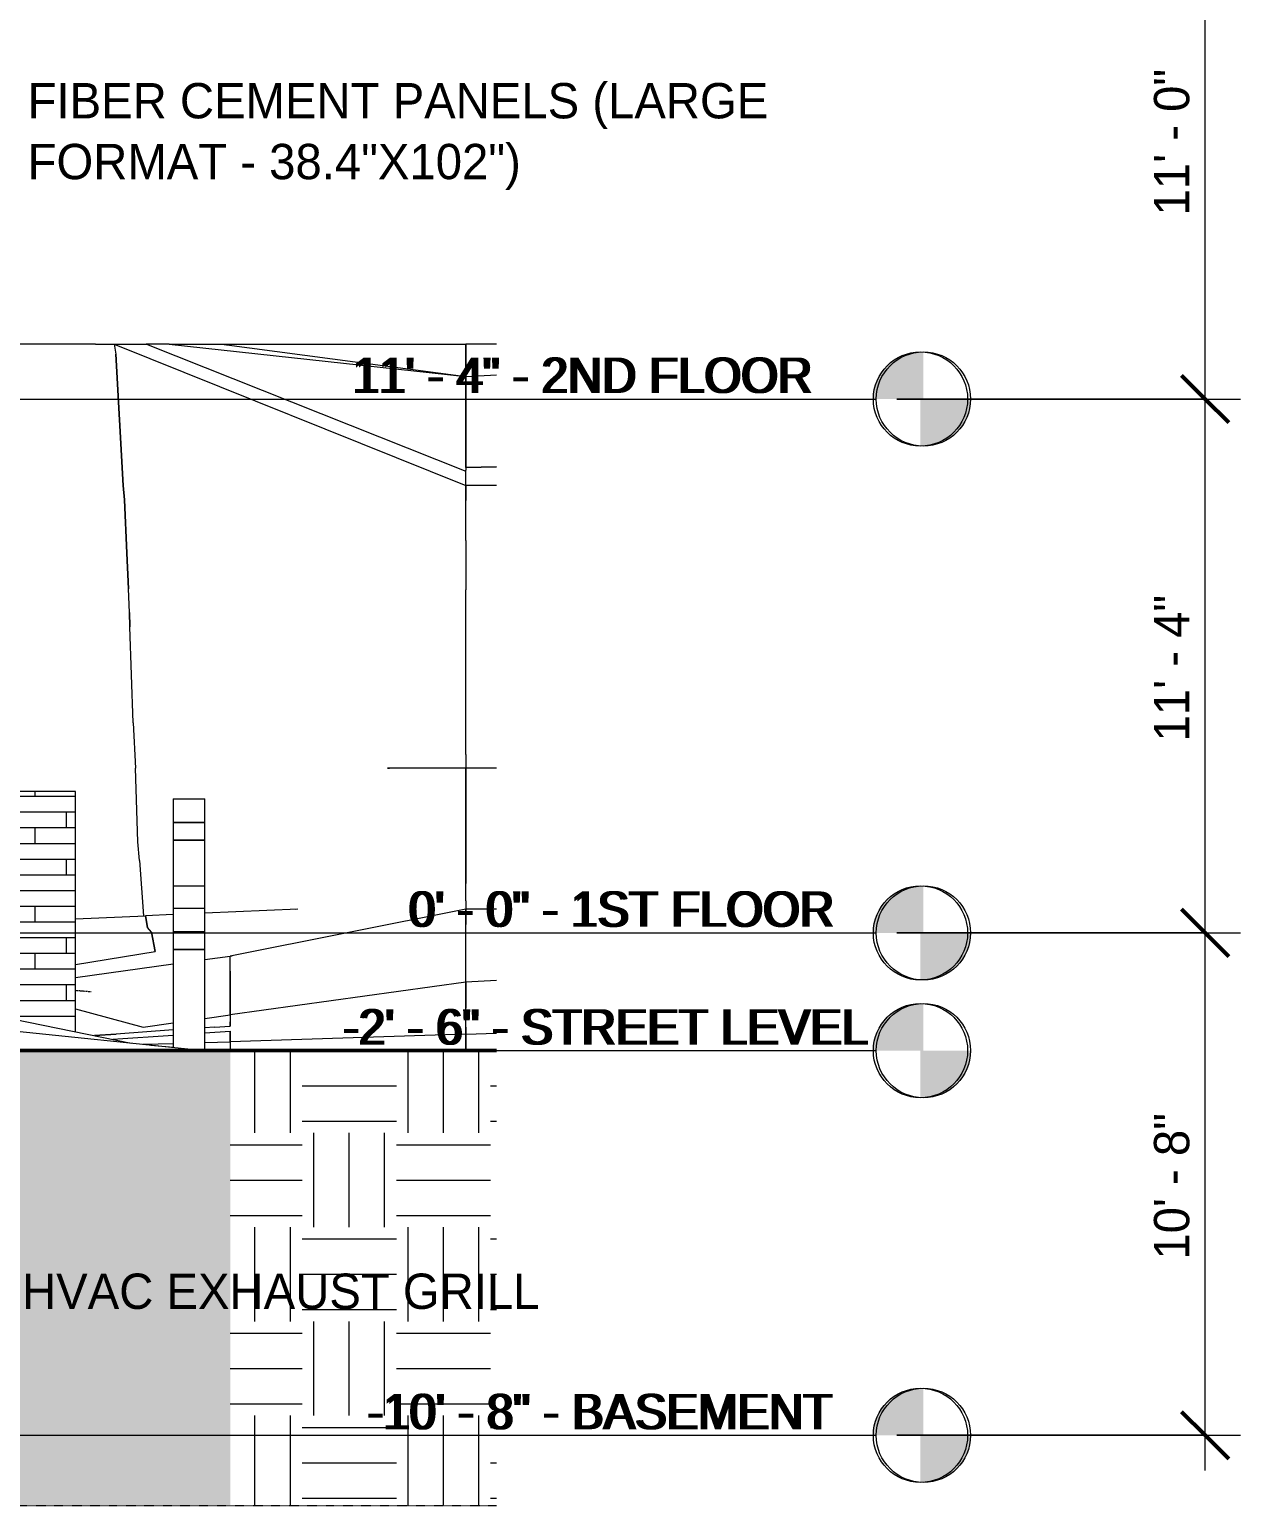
# Model space of a CAD drawing. Header units: inches. Extents: x 1747 to 7619, y -160 to 618.
# Drawn here: x 3953.1 to 4261.4, y -145.9 to 230.1 of the extents above; entities that cross this region are included whole.
import ezdxf

# ---------------------------------------------------------------- set-up
doc = ezdxf.new("R2010")
doc.units = ezdxf.units.IN
doc.header["$MEASUREMENT"] = 0
for name, pattern in [('Aligning Line 1_8_', [0.25, 0.125, -0.125]), ('Grid Line 1_2_', [0.875, 0.5, -0.125, 0.125, -0.125]), ('Hidden 1_8_', [0.1875, 0.125, -0.0625])]:
    doc.linetypes.add(name, pattern=pattern)
for name, color, linetype, lineweight in [('0-1', 7, 'Continuous', 5), ('0-2', 254, 'Continuous', 5), ('0-3', 165, 'Continuous', 5), ('A-ANNO-DIMS', 211, 'Continuous', 9), ('A-ANNO-DIMS-96', 211, 'Continuous', 9), ('A-DETL-HDLN-1', 7, 'Hidden 1_8_', 9), ('A-FLOR-LEVL', 51, 'Continuous', 9), ('A-FLOR-LEVL-1', 51, 'Grid Line 1_2_', 9), ('A-FLOR-LEVL-2', 9, 'Continuous', 9), ('A-FLOR-LEVL-3', 147, 'Continuous', 9), ('A-WALL', 113, 'Continuous', 13), ('A-WALL-PATT-1', 111, 'Continuous', 9), ('C-BLDG-PADS-1', 7, 'Continuous', 9), ('C-TOPO', 7, 'Continuous', 9), ('C-TOPO-1', 250, 'Continuous', 50), ('E-LITE-EQPM', 33, 'Continuous', 9), ('G-ANNO-SYMB', 111, 'Aligning Line 1_8_', 9), ('G-ANNO-SYMB-2', 147, 'Aligning Line 1_8_', 9), ('G-ANNO-TEXT', 231, 'Continuous', 9)]:
    doc.layers.add(name, color=color, linetype=linetype, lineweight=lineweight)
doc.styles.add('Century Gothic', font='ufonts.com_century-gothic.ttf', dxfattribs={"height": 9})
doc.dimstyles.new('OD__1_8__Tol__', dxfattribs={"dimscale": 12, "dimtxt": 9.397514, "dimasz": 1, "dimexe": 0.75, "dimexo": 0.5, "dimgap": 0.125, "dimtad": 1, "dimdec": 3, "dimrnd": 0.125, "dimzin": 3, "dimdsep": 46, "dimlunit": 4, "dimtxsty": 'Century Gothic', "dimblk1": 'OBLIQUE', "dimblk2": 'OBLIQUE', "dimsah": 1, "dimcen": 0.09, "dimdle": 0.75, "dimazin": 0, "dimtfac": 1, "dimtdec": 4, "dimtix": 1, "dimtmove": 0, "dimatfit": 3, "dimfxl": 1, "dimtvp": 1, "dimtfill": 1, "dimfrac": 2, "dimtolj": 1, "dimtzin": 0, "dimarcsym": 2})
pattern_1 = [(0, (2870.5, 0), (24, 24), [24, -24]), (0, (2870.5, 9), (24, 24), [24, -24]), (0, (2870.5, 18), (24, 24), [24, -24]), (90, (2873.5, 21), (-24, 24), [24, -24]), (90, (2882.5, 21), (-24, 24), [24, -24]), (90, (2891.5, 21), (-24, 24), [24, -24])]

# ---------------------------------------------------------------- blocks, each defined once
blk = doc.blocks.new('Level - Level Head - Circle-V52-BUILDING ELEVATION - EAST')
at = {"layer": 'A-FLOR-LEVL'}
h = blk.add_hatch(color=256, dxfattribs=at)
edge = h.paths.add_edge_path(flags=0)
edge.add_line((4180.71, 0), (4168.71, 0))
edge.add_arc((4180.71, 0), 12, 90, 180, ccw=False)
edge.add_line((4180.71, 12), (4180.71, 0))
h = blk.add_hatch(color=256, dxfattribs=at)
edge = h.paths.add_edge_path(flags=0)
edge.add_line((4180.71, -12), (4180.71, 0))
edge.add_line((4180.71, 0), (4192.71, 0))
edge.add_arc((4180.71, 0), 12, 270, 360, ccw=False)
at = {"layer": 'A-FLOR-LEVL-2'}
blk.add_circle((4180.71, 0), 12, dxfattribs=at)
blk = doc.blocks.new('CTR - 2nd Phase_rvt-1-BUILDING ELEVATION - EAST')
at = {"layer": 'A-FLOR-LEVL-1'}
for p, q in [((1814.21, 136), (4168.71, 136)), ((1814.21, 0), (4168.71, 0)), ((1814.21, -30), (4168.71, -30)), ((1814.21, -128), (4168.71, -128))]:
    blk.add_line(p, q, dxfattribs=at)
at = {"layer": '0-2'}
for p in [(0, 136), (0, 0), (0, -30), (0, -128)]:
    blk.add_blockref('Level - Level Head - Circle-V52-BUILDING ELEVATION - EAST', p, dxfattribs=at)
at = {"layer": 'A-FLOR-LEVL', "char_height": 9, "attachment_point": 1, "style": 'Century Gothic'}
for s, insert, width in [('11\' - 4" - 2ND FLOOR', (4035.85, 146.55), 147.258), ('0\' - 0" - 1ST FLOOR', (4050.1, 10.55), 129.987), ('-2\' - 6" - STREET LEVEL', (4033.36, -19.45), 150.288), ('-10\' - 8" - BASEMENT', (4039.59, -117.45), 142.713)]:
    blk.add_mtext(s, dxfattribs=dict(at, insert=insert, width=width))
blk = doc.blocks.new('Level - Level Head - Circle-V53-BUILDING ELEVATION - EAST')
at = {"layer": 'A-FLOR-LEVL'}
h = blk.add_hatch(color=256, dxfattribs=at)
edge = h.paths.add_edge_path(flags=0)
edge.add_line((4180.71, 0), (4168.71, 0))
edge.add_arc((4180.71, 0), 12, 90, 180, ccw=False)
edge.add_line((4180.71, 12), (4180.71, 0))
h = blk.add_hatch(color=256, dxfattribs=at)
edge = h.paths.add_edge_path(flags=0)
edge.add_line((4180.71, -12), (4180.71, 0))
edge.add_line((4180.71, 0), (4192.71, 0))
edge.add_arc((4180.71, 0), 12, 270, 360, ccw=False)
at = {"layer": 'A-FLOR-LEVL-3'}
blk.add_circle((4180.71, 0), 12, dxfattribs=at)
blk = doc.blocks.new('CTR  - Topography_rvt-1-BUILDING ELEVATION - EAST')
at = {"layer": 'C-TOPO'}
h = blk.add_hatch(dxfattribs=at)
h.set_pattern_fill('FP_15', color=256, style=0, pattern_type=2)
h.set_pattern_definition(pattern_1)
h.paths.add_polyline_path([(3370.11, -145.87), (4004.23, -145.87), (4004.23, -30), (1910.93, -30), (1910.93, -145.87), (3365.32, -145.87)], flags=0)
h = blk.add_hatch(dxfattribs=at)
h.set_pattern_fill('FP_15', color=256, style=0, pattern_type=2)
h.set_pattern_definition(pattern_1)
h.paths.add_polyline_path([(4018.55, -145.87), (4064.23, -145.87), (4064.23, -30), (4004.23, -30), (4004.23, -145.87)], flags=0)
h = blk.add_hatch(dxfattribs=at)
h.set_pattern_fill('FP_15', color=256, style=0, pattern_type=2)
h.set_pattern_definition(pattern_1)
h.paths.add_polyline_path([(4064.23, -145.87), (4072.04, -145.87), (4072.04, -30), (4064.23, -30), (4064.23, -61.76)], flags=0)
at = {"layer": 'A-FLOR-LEVL-1'}
for p, q in [((1814.21, 0), (4168.71, 0)), ((1814.21, -128), (4168.71, -128))]:
    blk.add_line(p, q, dxfattribs=at)
at = {"layer": 'C-BLDG-PADS-1'}
for p, q in [((3983.98, -28.6), (3989.72, -29.08)), ((3997.42, -29.72), (4000.77, -30))]:
    blk.add_line(p, q, dxfattribs=at)
at = {"layer": 'C-TOPO'}
for p, q in [((3969.89, 150), (3926.72, 150)), ((3969.89, 150), (3974.66, 150)), ((3974.66, 150), (3975.08, 147.39)), ((3974.66, 150), (3975.08, 147.39)), ((3974.66, 150), (4064.23, 114)), ((3974.66, 150), (3982.9, 150)), ((3974.66, 150), (3975.51, 149.66)), ((3976.99, 114), (3975.08, 147.39)), ((3975.08, 147.39), (3976.99, 114)), ((3982.9, 150), (3982.79, 150)), ((3988.65, 150), (3982.9, 150)), ((3982.9, 150), (4064.23, 117.58)), ((3988.65, 150), (3988.28, 150)), ((3988.65, 150), (4064.23, 141.75)), ((3988.65, 150), (4002.08, 150)), ((4002.08, 150), (4064.23, 150)), ((4002.08, 150), (4064.23, 141.75)), ((4002.08, 150), (4003.25, 149.84)), ((4064.23, 141.75), (4064.23, 150)), ((4072.04, 150), (4064.23, 150)), ((4064.23, 150), (4064.23, 141.75)), ((4063.97, 141.78), (4064.23, 141.75)), ((4064.23, 141.75), (4072.04, 142.17)), ((4064.23, 118.55), (4064.23, 141.75)), ((4064.23, 141.75), (4064.23, 118.55)), ((4064.15, 117.61), (4064.23, 117.58)), ((4072.04, 118.69), (4064.23, 118.55)), ((4064.23, 118.55), (4072.04, 118.69)), ((4064.23, 118.55), (4064.23, 117.83)), ((4064.23, 118.55), (4064.23, 117.83)), ((4064.23, 117.58), (4064.23, 117.83)), ((4064.23, 117.58), (4064.23, 117.83)), ((4064.23, 114), (4064.23, 117.58)), ((4064.23, 114), (4064.23, 117.58)), ((3976.99, 114), (3977.33, 110.28)), ((3977.33, 110.28), (3976.99, 114)), ((4064.23, 110.12), (4064.23, 114)), ((4072.04, 114), (4064.23, 114)), ((4064.23, 114), (4064.23, 110.12)), ((3977.89, 96.69), (3977.33, 110.28)), ((3977.33, 110.28), (3977.89, 96.69)), ((4064.23, 99.95), (4064.23, 110.12)), ((4064.23, 99.95), (4064.23, 110.12)), ((4064.23, 99.95), (4064.23, 87.39)), ((4064.23, 99.95), (4064.23, 87.39)), ((3977.89, 96.69), (3978.34, 87.6)), ((3978.34, 87.6), (3977.89, 96.69)), ((3978.55, 81.58), (3978.34, 87.6)), ((3978.55, 81.58), (3978.34, 87.6)), ((4064.23, 78), (4064.23, 87.39)), ((4064.23, 78), (4064.23, 87.39)), ((3978.67, 78), (3978.55, 81.58)), ((3978.55, 81.58), (3978.67, 78)), ((3979.54, 53.47), (3978.67, 78)), ((3979.54, 53.47), (3978.67, 78)), ((4064.23, 54.94), (4064.23, 78)), ((4064.23, 54.94), (4064.23, 78)), ((3979.54, 53.47), (3980.08, 42)), ((3979.54, 53.47), (3980.08, 42)), ((4064.23, 45.45), (4064.23, 54.94)), ((4064.23, 45.45), (4064.23, 54.94)), ((4064.23, 45.45), (4064.23, 42)), ((4064.23, 45.45), (4064.23, 42)), ((3980.73, 23.19), (3980.08, 42)), ((3980.73, 23.19), (3980.08, 42)), ((4064.23, 42), (4044.22, 42)), ((4044.22, 42), (4044.77, 42)), ((4064.23, 38.43), (4064.23, 42)), ((4072.04, 42), (4064.23, 42)), ((4064.23, 42), (4064.23, 38.43)), ((4064.23, 32.75), (4064.23, 38.43)), ((4064.23, 38.43), (4064.23, 32.75)), ((4064.23, 17.81), (4064.23, 32.75)), ((4064.23, 32.75), (4064.23, 17.81)), ((3981.13, 18.4), (3980.73, 23.19)), ((3981.13, 18.4), (3980.73, 23.19)), ((3981.13, 18.4), (3982.16, 4.31)), ((3981.13, 18.4), (3982.16, 4.31)), ((4064.23, 12.54), (4064.23, 17.81)), ((4064.23, 17.81), (4064.23, 12.54)), ((4064.23, 8.17), (4064.23, 12.54)), ((4064.23, 8.17), (4064.23, 12.54)), ((4064.23, 8.17), (4064.23, 6)), ((4064.23, 8.17), (4064.23, 6)), ((3964.85, 3.57), (3982.65, 4.33)), ((3989.72, 4.64), (3982.65, 4.33)), ((3982.65, 4.33), (3983.19, 1.36)), ((3983.19, 1.36), (3982.65, 4.33)), ((4021.4, 6), (3997.72, 4.98)), ((4064.23, 6), (4004.23, -5.91)), ((4021.4, 6), (4020.86, 5.96)), ((4064.23, 6), (4072.04, 6.13)), ((4064.23, 6), (4064.23, 3.87)), ((4064.43, 6), (4064.23, 6)), ((4072.04, 6), (4064.23, 6)), ((4064.23, 3.87), (4064.23, 6)), ((4064.23, 2.09), (4064.23, 3.87)), ((4064.23, 3.87), (4064.23, 2.09)), ((3984.14, 0.17), (3983.19, 1.36)), ((3984.14, 0.17), (3983.19, 1.36)), ((3984.14, 0.17), (3985.12, -4.76)), ((3985.12, -4.76), (3984.14, 0.17)), ((4064.23, -12.6), (4064.23, 2.09)), ((4064.23, -12.6), (4064.23, 2.09)), ((3964.85, -8.09), (3985.12, -4.76)), ((3964.85, -8.09), (3985.12, -4.76)), ((3997.72, -6.82), (4004.23, -5.91)), ((3997.72, -6.82), (4004.23, -5.91)), ((4004.23, -5.91), (4004.71, -5.82)), ((4004.23, -6.54), (4004.23, -5.91)), ((4004.23, -6.54), (4004.23, -5.91)), ((4004.23, -9.76), (4004.23, -6.54)), ((4004.23, -9.76), (4004.23, -6.54)), ((3964.85, -11.36), (3989.72, -7.92)), ((3964.85, -11.36), (3989.72, -7.92)), ((4004.23, -9.76), (4004.23, -20.92)), ((4004.23, -20.92), (4004.23, -9.76)), ((4064.23, -12.6), (4004.23, -20.92)), ((4072.04, -12.11), (4064.23, -12.6)), ((4064.23, -12.6), (4064.23, -19.19)), ((4064.23, -19.19), (4064.23, -12.6)), ((3902.72, -20.14), (3997.47, -30)), ((3949.12, -21.95), (3979.03, -28.08)), ((3964.85, -19.34), (3982.04, -24)), ((3997.72, -21.83), (4004.23, -20.92)), ((4004.23, -20.92), (4004.23, -22.7)), ((4004.23, -20.92), (4004.23, -22.7)), ((4064.23, -24), (4064.23, -19.19)), ((4064.23, -24), (4064.23, -19.19)), ((3975.18, -25.77), (3969.68, -26.16)), ((3969.68, -26.16), (3975.18, -25.77)), ((3974.35, -27.12), (3989.72, -26.03)), ((3974.35, -27.12), (3989.72, -26.03)), ((3989.72, -24.74), (3975.18, -25.77)), ((3989.72, -24.74), (3975.18, -25.77)), ((3982.04, -24), (3989.72, -22.94)), ((4000.18, -24), (3997.72, -24.17)), ((4000.18, -24), (3997.72, -24.17)), ((3997.72, -25.46), (4004.23, -25)), ((3997.72, -25.46), (4004.23, -25)), ((4000.18, -24), (4004.23, -23.79)), ((4000.18, -24), (4004.23, -23.79)), ((4004.23, -23.79), (4004.23, -22.7)), ((4004.23, -22.7), (4004.23, -23.79)), ((4004.23, -27.76), (4004.23, -25)), ((4004.23, -25), (4004.23, -27.76)), ((4064.23, -25.83), (4004.23, -27.76)), ((4064.23, -25.83), (4064.23, -24)), ((4064.23, -24), (4064.23, -25.83)), ((4064.23, -25.83), (4072.04, -25.57)), ((4064.23, -30), (4064.23, -25.83)), ((4064.23, -25.83), (4064.23, -30)), ((3958.06, -30), (3949.5, -30)), ((3971.12, -30), (3958.06, -30)), ((3971.12, -30), (3976.34, -30)), ((3976.34, -30), (3978.66, -30)), ((3978.66, -30), (3981.1, -30)), ((3995.04, -30), (3981.1, -30)), ((3982.02, -28.39), (3989.72, -28.17)), ((3999.72, -30), (3995.04, -30)), ((3997.72, -27.94), (4004.23, -27.76)), ((3999.72, -30), (4004.23, -30)), ((4000.35, -29.96), (4004.23, -29.95)), ((4000.35, -29.96), (4004.23, -29.95)), ((4004.23, -27.76), (4004.23, -29.95)), ((4004.23, -27.76), (4004.23, -29.95)), ((4045, -30), (4004.23, -30)), ((4045, -30), (4064.23, -30)), ((4072.04, -30), (4064.23, -30))]:
    blk.add_line(p, q, dxfattribs=at)
at = {"layer": 'C-TOPO-1'}
for p, q in [((3949.5, -30), (3958.06, -30)), ((3958.06, -30), (3971.12, -30)), ((3971.12, -30), (3976.34, -30)), ((3976.34, -30), (3978.66, -30)), ((3978.66, -30), (3981.1, -30)), ((3981.1, -30), (3995.04, -30)), ((3995.04, -30), (3999.72, -30)), ((3999.72, -30), (4004.23, -30)), ((4045, -30), (4004.23, -30)), ((4064.23, -30), (4045, -30)), ((4064.23, -30), (4072.04, -30))]:
    blk.add_line(p, q, dxfattribs=at)
at = {"layer": 'G-ANNO-SYMB-2'}
blk.add_line((1910.93, 0), (4072.04, 0), dxfattribs=at)
at = {"layer": '0-3'}
for p in [(0, 0), (0, -128)]:
    blk.add_blockref('Level - Level Head - Circle-V53-BUILDING ELEVATION - EAST', p, dxfattribs=at)
at = {"layer": 'A-FLOR-LEVL', "char_height": 9, "attachment_point": 1, "style": 'Century Gothic'}
for s, insert, width in [('0\' - 0" - 1ST FLOOR', (4050.1, 10.55), 129.987), ('-10\' - 8" - BASEMENT', (4039.59, -117.45), 142.713)]:
    blk.add_mtext(s, dxfattribs=dict(at, insert=insert, width=width))
blk = doc.blocks.new('CTR - 1st Phase - Common Walls_rvt-1-BUILDING ELEVATION - EAST')
at = {"layer": 'A-DETL-HDLN-1'}
blk.add_line((3968.81, -15.05), (3964.85, -14.72), dxfattribs=at)
at = {"layer": 'A-FLOR-LEVL-1'}
for p, q in [((1814.21, 136), (4168.71, 136)), ((1814.21, 0), (4168.71, 0)), ((1814.21, -30), (4168.71, -30)), ((1814.21, -128), (4168.71, -128))]:
    blk.add_line(p, q, dxfattribs=at)
at = {"layer": 'G-ANNO-SYMB-2'}
blk.add_line((1910.93, 0), (4072.04, 0), dxfattribs=at)
at = {"layer": '0-3'}
for p in [(0, 136), (0, 0), (0, -30), (0, -128)]:
    blk.add_blockref('Level - Level Head - Circle-V53-BUILDING ELEVATION - EAST', p, dxfattribs=at)
at = {"layer": 'A-FLOR-LEVL', "char_height": 9, "attachment_point": 1, "style": 'Century Gothic'}
for s, insert, width in [('11\' - 4" - 2ND FLOOR', (4035.85, 146.55), 147.258), ('0\' - 0" - 1ST FLOOR', (4050.1, 10.55), 129.987), ('-2\' - 6" - STREET LEVEL', (4033.36, -19.45), 150.288), ('-10\' - 8" - BASEMENT', (4039.59, -117.45), 142.713)]:
    blk.add_mtext(s, dxfattribs=dict(at, insert=insert, width=width))
blk = doc.blocks.new('Pathway_Cooper_McGraw-Edison _BSC-BRC_Round - Pathway_Cooper_McGraw-Edison _BSC-BRC_Round-V13-BUILDING ELEVATION - EAST')
at = {"layer": 'E-LITE-EQPM'}
for p, q in [((3989.72, 6.28), (3989.72, 0.28)), ((3989.72, 6.28), (3997.72, 6.28)), ((3997.72, 0.28), (3997.72, 6.28)), ((3997.72, 0.28), (3989.72, 0.28)), ((3989.72, 0.28), (3989.72, -4.22)), ((3989.72, 0.28), (3997.72, 0.28)), ((3997.72, -4.22), (3997.72, 0.28)), ((3997.72, -4.22), (3989.72, -4.22)), ((3989.72, -4.22), (3989.72, -29.19)), ((3989.72, -4.22), (3997.72, -4.22)), ((3997.72, -29.72), (3997.72, -4.22)), ((3997.72, -29.72), (3994.78, -29.72))]:
    blk.add_line(p, q, dxfattribs=at)
blk = doc.blocks.new('Pathway_Cooper_McGraw-Edison _BSC-BRC_Round - Pathway_Cooper_McGraw-Edison _BSC-BRC_Round-V15-BUILDING ELEVATION - EAST')
at = {"layer": 'E-LITE-EQPM'}
for p, q in [((3989.72, 12), (3989.72, 6.28)), ((3989.72, 12), (3997.72, 12)), ((3997.72, 6.28), (3997.72, 12))]:
    blk.add_line(p, q, dxfattribs=at)
blk = doc.blocks.new('Pathway_Cooper_McGraw-Edison _BSC-BRC_Round - Pathway_Cooper_McGraw-Edison _BSC-BRC_Round-V16-BUILDING ELEVATION - EAST')
at = {"layer": 'E-LITE-EQPM'}
for p, q in [((3989.72, 34.13), (3989.72, 28.13)), ((3989.72, 34.13), (3997.72, 34.13)), ((3997.72, 28.13), (3997.72, 34.13)), ((3997.72, 28.13), (3989.72, 28.13)), ((3989.72, 28.13), (3989.72, 23.63)), ((3989.72, 28.13), (3997.72, 28.13)), ((3997.72, 23.63), (3997.72, 28.13)), ((3997.72, 23.63), (3989.72, 23.63)), ((3989.72, 23.63), (3989.72, 12)), ((3989.72, 23.63), (3997.72, 23.63)), ((3997.72, 12), (3997.72, 23.63))]:
    blk.add_line(p, q, dxfattribs=at)
blk = doc.blocks.new('Level - Level Head - Circle-50818-BUILDING ELEVATION - EAST')
at = {"layer": 'A-FLOR-LEVL'}
h = blk.add_hatch(color=256, dxfattribs=at)
edge = h.paths.add_edge_path(flags=0)
edge.add_line((4179.96, 0), (4167.96, 0))
edge.add_arc((4179.96, 0), 12, 90, 180, ccw=False)
edge.add_line((4179.96, 12), (4179.96, 0))
h = blk.add_hatch(color=256, dxfattribs=at)
edge = h.paths.add_edge_path(flags=0)
edge.add_line((4179.96, -12), (4179.96, 0))
edge.add_line((4179.96, 0), (4191.96, 0))
edge.add_arc((4179.96, 0), 12, 270, 360, ccw=False)
blk.add_circle((4179.96, 0), 12, dxfattribs=at)
blk = doc.blocks.new('DIMBLOCK1-BUILDING ELEVATION - EAST')
at = {"layer": 'A-ANNO-DIMS-96', "lineweight": 50}
for p, q in [((4252.43, 0), (4246.43, 6)), ((4252.43, 0), (4258.43, -6)), ((4252.43, -128), (4246.43, -122)), ((4252.43, -128), (4258.43, -134))]:
    blk.add_line(p, q, dxfattribs=at)
at = {"layer": 'A-ANNO-DIMS-96'}
for p, q in [((4173.96, 0), (4261.43, 0)), ((4252.43, 0), (4173.96, 0)), ((4252.43, -137), (4252.43, 0)), ((4173.96, -128), (4261.43, -128)), ((4252.43, -128), (4173.96, -128))]:
    blk.add_line(p, q, dxfattribs=at)
at = {"layer": 'A-ANNO-DIMS-96', "color": 0, "insert": (4239.4, -83.24), "char_height": 9, "width": 46.1821, "attachment_point": 1, "rotation": 90, "line_spacing_factor": 0.984502, "style": 'Century Gothic', "bg_fill": 3, "box_fill_scale": 1.25, "bg_fill_color": 256, "bg_fill_true_color": 13158600, "bg_fill_transparency": 0}
blk.add_mtext('10\' - 8"', dxfattribs=at)
blk = doc.blocks.new('_Oblique')
at = {"color": 0, "linetype": 'ByBlock', "lineweight": -2}
blk.add_line((-0.5, -0.5), (0.5, 0.5), dxfattribs=at)
blk = doc.blocks.new('DIMBLOCK2-BUILDING ELEVATION - EAST')
at = {"layer": 'A-ANNO-DIMS-96', "lineweight": 50}
for p, q in [((4252.43, 136), (4246.43, 142)), ((4252.43, 136), (4258.43, 130)), ((4252.43, 0), (4246.43, 6)), ((4252.43, 0), (4258.43, -6))]:
    blk.add_line(p, q, dxfattribs=at)
at = {"layer": 'A-ANNO-DIMS-96'}
for p, q in [((4173.96, 136), (4261.43, 136)), ((4252.43, 136), (4173.96, 136)), ((4252.43, 0), (4252.43, 136)), ((4173.96, 0), (4261.43, 0)), ((4252.43, 0), (4173.96, 0))]:
    blk.add_line(p, q, dxfattribs=at)
at = {"layer": 'A-ANNO-DIMS-96', "color": 0, "insert": (4239.4, 48.76), "char_height": 9, "width": 46.1821, "attachment_point": 1, "rotation": 90, "line_spacing_factor": 0.984502, "style": 'Century Gothic', "bg_fill": 3, "box_fill_scale": 1.25, "bg_fill_color": 256, "bg_fill_true_color": 13158600, "bg_fill_transparency": 0}
blk.add_mtext('11\' - 4"', dxfattribs=at)
blk = doc.blocks.new('DIMBLOCK3-BUILDING ELEVATION - EAST')
at = {"layer": 'A-ANNO-DIMS-96', "lineweight": 50}
for p, q in [((4252.43, 268), (4246.43, 274)), ((4252.43, 268), (4258.43, 262)), ((4252.43, 136), (4246.43, 142)), ((4252.43, 136), (4258.43, 130))]:
    blk.add_line(p, q, dxfattribs=at)
at = {"layer": 'A-ANNO-DIMS-96'}
for p, q in [((4173.96, 268), (4261.43, 268)), ((4252.43, 268), (4173.96, 268)), ((4252.43, 136), (4252.43, 268)), ((4173.96, 136), (4261.43, 136)), ((4252.43, 136), (4173.96, 136))]:
    blk.add_line(p, q, dxfattribs=at)
at = {"layer": 'A-ANNO-DIMS-96', "color": 0, "insert": (4239.4, 182.76), "char_height": 9, "width": 46.1821, "attachment_point": 1, "rotation": 90, "line_spacing_factor": 0.984502, "style": 'Century Gothic', "bg_fill": 3, "box_fill_scale": 1.25, "bg_fill_color": 256, "bg_fill_true_color": 13158600, "bg_fill_transparency": 0}
blk.add_mtext('11\' - 0"', dxfattribs=at)

msp = doc.modelspace()

# ---------------------------------------------------------------- hatches: boundary and pattern name
at = {"layer": 'A-WALL-PATT-1'}
h = msp.add_hatch(dxfattribs=at)
h.set_pattern_fill('FP_24', color=256, style=0, pattern_type=2)
h.set_pattern_definition([(0, (3826.511, -29.2), (0, 4), []), (90, (3826.511, -29.2), (-8, 8), [4, -28]), (90, (3842.511, -25.2), (-8, 8), [4, -28])])
h.paths.add_polyline_path([(3964.8487, -25.1749), (3964.8487, 36), (3905.1771, 35.9709), (3949.1237, 11.9709), (3949.1237, -21.9522), (3962.2936, -24.6513)], flags=0)
h.paths.add_polyline_path([(3948.1245, -21.7475), (3948.1237, -18.5936), (3906.1205, 4.3172), (3906.1237, -6), (3916.1237, -6), (3915.3737, -12), (3927.1237, -12), (3926.4603, -17.3076), (3929.8389, -18), (3938.1213, -18.0194), (3937.9168, -19.6555), (3948.1237, -21.7473)], flags=0)
h.paths.add_polyline_path([(3948.1261, -17.4558), (3948.1237, -12.5936), (3906.1186, 10.3183), (3906.1237, 5.4545), (3948.1237, -17.4545)], flags=0)
h.paths.add_polyline_path([(3948.1283, -11.457), (3948.1237, -6.5936), (3906.1167, 16.3193), (3906.1237, 11.4545), (3948.1237, -11.4545)], flags=0)
h.paths.add_polyline_path([(3905.1237, -6), (3905.1237, 36), (3868.8487, 36), (3868.8487, 0), (3879.2238, 0), (3879.2238, -2), (3885.1413, -4), (3891.3131, -4), (3891.3131, 6.2807), (3899.3131, 6.2807), (3899.3131, -4), (3905.1237, -4)], flags=0)
h.paths.add_polyline_path([(3948.1304, -5.4582), (3948.1237, -0.5936), (3906.1148, 22.3203), (3906.1237, 17.4545), (3948.1237, -5.4545)], flags=0)
h.paths.add_polyline_path([(3948.1326, 0.5406), (3948.1237, 5.4064), (3906.1129, 28.3214), (3906.1237, 23.4545), (3948.1237, 0.5455)], flags=0)
h.paths.add_polyline_path([(3948.1347, 6.5395), (3948.1237, 10.8368), (3906.1112, 33.7528), (3906.1237, 29.4545), (3948.1237, 6.5455)], flags=0)

# ---------------------------------------------------------------- linework, layer by layer
at = {"layer": 'A-FLOR-LEVL-1'}
for p, q in [((1814.9564, 136), (4167.9645, 136)), ((1814.9564, 0), (4167.9645, 0)), ((1814.9564, -30), (4167.9645, -30)), ((1814.9564, -128), (4167.9645, -128))]:
    msp.add_line(p, q, dxfattribs=at)
at = {"layer": 'A-WALL'}
for p, q in [((3964.8487, 36), (3672.5987, 36)), ((3964.8487, -25.1749), (3964.8487, 36))]:
    msp.add_line(p, q, dxfattribs=at)
at = {"layer": 'G-ANNO-SYMB'}
for p, q in [((1910.9332, 0), (4072.0372, 0)), ((1910.9332, -145.8387), (4072.0372, -145.8387))]:
    msp.add_line(p, q, dxfattribs=at)

# ---------------------------------------------------------------- block references
at = {"layer": '0-1'}
for name in ['CTR - 2nd Phase_rvt-1-BUILDING ELEVATION - EAST', 'CTR - 1st Phase - Common Walls_rvt-1-BUILDING ELEVATION - EAST', 'CTR  - Topography_rvt-1-BUILDING ELEVATION - EAST']:
    msp.add_blockref(name, (0, 0), dxfattribs=at)
at = {"layer": 'A-FLOR-LEVL'}
for p in [(0, 136), (0, 0), (0, -30), (0, -128)]:
    msp.add_blockref('Level - Level Head - Circle-50818-BUILDING ELEVATION - EAST', p, dxfattribs=at)
at = {"layer": 'E-LITE-EQPM'}
for name in ['Pathway_Cooper_McGraw-Edison _BSC-BRC_Round - Pathway_Cooper_McGraw-Edison _BSC-BRC_Round-V16-BUILDING ELEVATION - EAST', 'Pathway_Cooper_McGraw-Edison _BSC-BRC_Round - Pathway_Cooper_McGraw-Edison _BSC-BRC_Round-V15-BUILDING ELEVATION - EAST', 'Pathway_Cooper_McGraw-Edison _BSC-BRC_Round - Pathway_Cooper_McGraw-Edison _BSC-BRC_Round-V13-BUILDING ELEVATION - EAST']:
    msp.add_blockref(name, (0, 0), dxfattribs=at)

# ---------------------------------------------------------------- texts
at = {"layer": 'A-FLOR-LEVL', "char_height": 9, "attachment_point": 1, "style": 'Century Gothic'}
for s, insert, width in [('11\' - 4" - 2ND FLOOR', (4035.1025, 146.5508), 147.258), ('0\' - 0" - 1ST FLOOR', (4049.3513, 10.5508), 129.987), ('-2\' - 6" - STREET LEVEL', (4032.608, -19.4492), 150.288), ('-10\' - 8" - BASEMENT', (4038.8442, -117.4492), 142.713)]:
    msp.add_mtext(s, dxfattribs=dict(at, insert=insert, width=width))
at = {"layer": 'G-ANNO-TEXT', "char_height": 9, "attachment_point": 1, "style": 'Century Gothic'}
for s, insert, width in [('FIBER CEMENT PANELS (LARGE', (3952.6261, 216.4909), 222.402), ('FORMAT - 38.4"X102")', (3952.6261, 200.9909), 156.348), ('HVAC EXHAUST GRILL', (3951.2073, -86.7985), 159.681)]:
    msp.add_mtext(s, dxfattribs=dict(at, insert=insert, width=width))

# ---------------------------------------------------------------- next in the draw order: dimensions: what is measured, and where the dimension line sits
at = {"layer": 'A-ANNO-DIMS'}
dim = msp.add_linear_dim(base=(4252.4327, 0), p1=(4167.9645, -128), p2=(4167.9645, 0), angle=90, dimstyle='OD__1_8__Tol__', override={"dimpost": '<>', "dimfxl": 128}, dxfattribs=at)
dim.commit()
dim.dimension.update_dxf_attribs({"geometry": 'DIMBLOCK1-BUILDING ELEVATION - EAST', "text_midpoint": (4246.2063, -64)})

# ---------------------------------------------------------------- next in the draw order: dimensions: what is measured, and where the dimension line sits
dim = msp.add_linear_dim(base=(4252.4327, 136), p1=(4167.9645, 0), p2=(4167.9645, 136), angle=90, dimstyle='OD__1_8__Tol__', override={"dimpost": '<>', "dimfxl": 136}, dxfattribs=at)
dim.commit()
dim.dimension.update_dxf_attribs({"geometry": 'DIMBLOCK2-BUILDING ELEVATION - EAST', "text_midpoint": (4246.3195, 68)})

# ---------------------------------------------------------------- next in the draw order: dimensions: what is measured, and where the dimension line sits
dim = msp.add_linear_dim(base=(4252.4327, 268), p1=(4167.9645, 136), p2=(4167.9645, 268), angle=90, dimstyle='OD__1_8__Tol__', override={"dimpost": '<>', "dimfxl": 132}, dxfattribs=at)
dim.commit()
dim.dimension.update_dxf_attribs({"geometry": 'DIMBLOCK3-BUILDING ELEVATION - EAST', "text_midpoint": (4246.2063, 202)})

doc.saveas('drawing.dxf')
